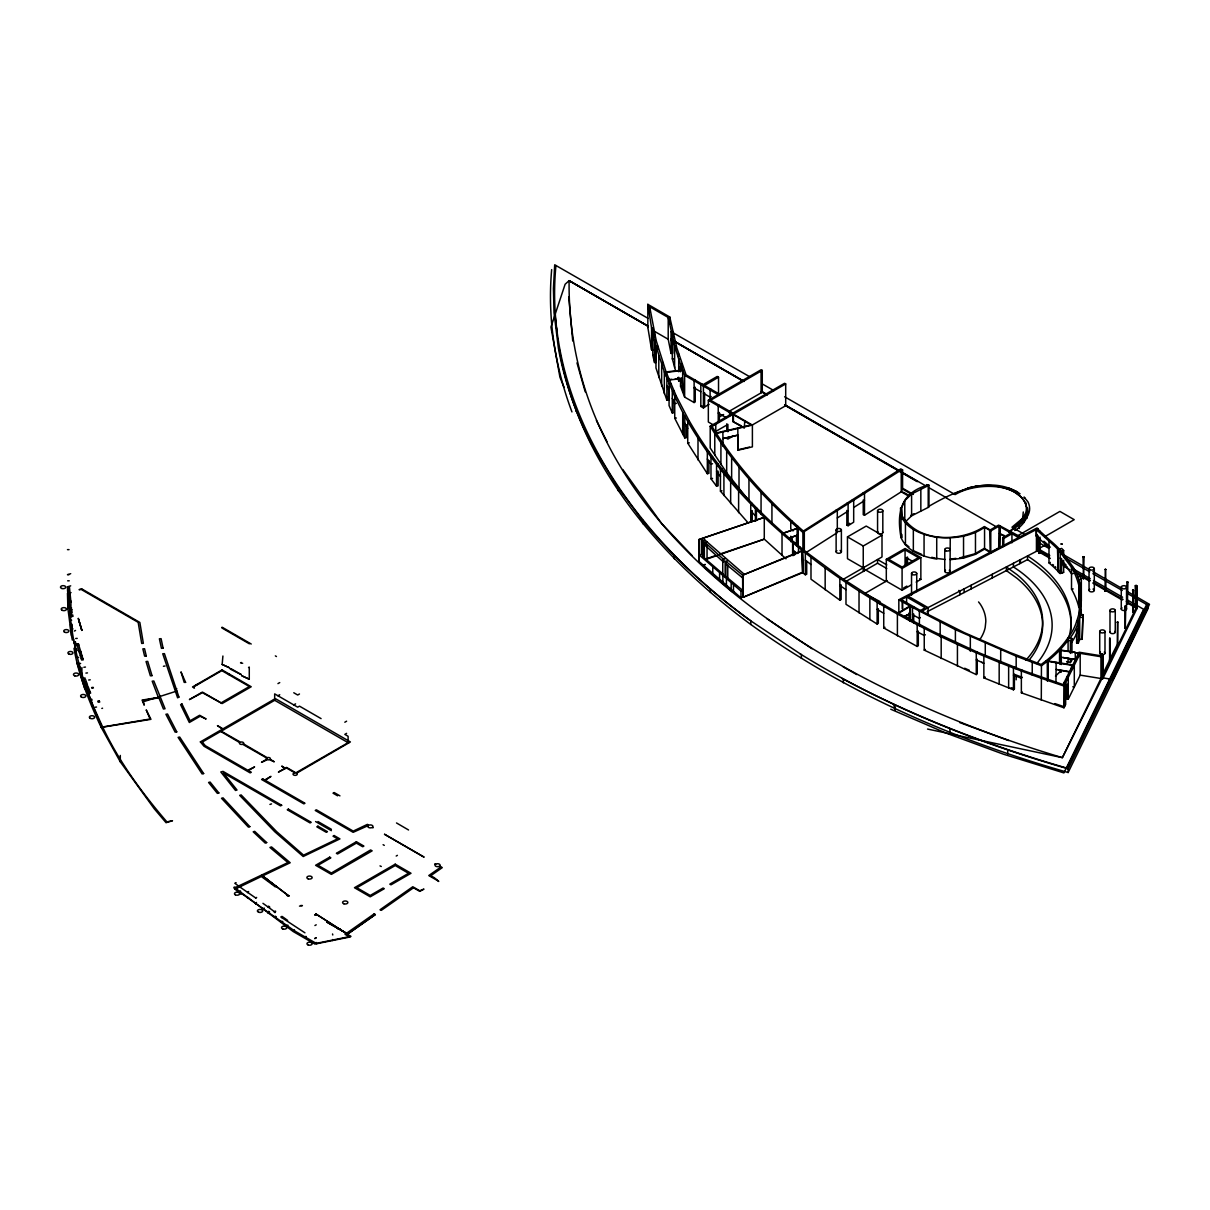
<?xml version="1.0" encoding="UTF-8"?>
<svg xmlns="http://www.w3.org/2000/svg" width="1210" height="1210" viewBox="0 0 1210 1210"><rect width="100%" height="100%" fill="white"/><g stroke="black" fill="none" stroke-linecap="round" stroke-linejoin="round"><path stroke-width="1.5" d="M800.566 573.026L743.031 597.317L802.684 572.663L802.26 550.52L742.607 575.173L725.909 561.38L725.909 576.505L742.743 590.435L740.974 591.161L699.319 555.057L701.422 554.331L703.479 556.298L702.707 556.57L702.707 541.445L705.4 540.492L744.422 574.432M802.684 572.663L802.26 550.52L802.684 572.663L802.684 550.883L742.607 575.173L742.743 597.09L740.974 597.816L698.926 561.364L698.926 539.569L764.281 517.366C848.407 597.195 954.675 649.8 1063.968 686.01L1080.182 653.355L1102.718 657.015L1103.157 656.138L1079.093 652.22L1072.786 665.001M1102.325 677.781L1062.38 757.657C845.881 693.285 565.872 541.747 569.108 280.659L648.242 326.201M551.669 269.618C547.328 317.837 554.951 366.69 571.952 411.929M555.934 265.55C542.019 410.341 638.411 540.159 750.775 620.79L750.775 624.466C846.168 693.254 955.476 740.293 1068.158 772.509L1147.912 608.902L1147.912 605.242L1127.115 593.308M1023.282 511.966L1022.753 517.517L1019.954 522.841M1027.018 518.409C1032.584 481.383 977.045 480.93 955.144 494.618L784.64 396.774M1027.547 507.897C1029.12 517.623 1022.843 525.881 1014.736 530.509M1117.647 621.91L1117.511 644.31L1117.616 621.91M1118.025 622.288L1116.951 622.227M300.761 905.488L302.409 905.609L299.49 906.124M1083.026 556.827L1084.054 556.736L1083.525 578.834L1083.01 556.736L1084.054 556.736M1083.026 578.607L1084.054 578.531M1104.957 591.206L1105.486 569.108L1106.016 591.206L1104.957 591.206L1106.016 591.206M1106 569.502L1104.957 569.411M1126.888 582.146L1127.917 582.07L1127.387 604.153L1126.858 582.07L1127.917 582.07M1124.816 606.407L1125.799 606.255L1125.27 628.353L1124.74 606.255L1125.799 606.255M1126.888 603.926L1127.917 603.851M1124.771 628.126L1125.799 628.05M1079.592 614.71L1078.791 591.766L1080.469 585.186A181.031 104.514 0 0 0 1079.169 580.603L1077.52 576.051A181.031 104.514 0 0 0 1073.179 567.112L1061.427 551.231L1064.785 557.598M1076.628 629.412L1076.628 643.07L1078.276 643.266A176.736 102.033 0 0 0 1079.547 639.515L1082.179 639.243L1082.935 614.665L1080.439 614.468M1082.179 639.243L1082.935 614.665M900.467 507.988L901.027 515.823C907.061 529.738 922.882 534.956 936.721 537.285L936.721 559.065C922.882 556.751 907.061 551.518 901.027 537.618C896.383 512.087 900.936 492.818 927.465 485.18L926.497 484.62L928.978 485.24L928.978 507.035L911.599 515.838L904.778 522.417L904.778 500.637L911.599 494.043L928.978 485.24M901.51 515.339L901.51 508.079L904.778 500.637M1102.87 674L1109.6 660.206L1109.6 638.426M1117.344 644.295L1109.373 660.131L1110.281 659.904L1109.888 637.821M1102.945 676.087L1136.114 608.025L1136.114 586.245M1065.662 689.791L1068.248 684.527L1066.781 684.285L1066.781 698.957L1068.248 699.198L1080.182 675.135L1102.718 678.795L1137.234 607.995L1137.234 586.2L1136.145 585.247L1135.267 585.746L1135.267 607.541L1136.145 607.027L1136.976 608.524L1127.1 602.822M1146.657 604.471L1066.918 768.093C989.22 745.768 913.414 716.577 842.084 678.386M1068.158 772.509L1068.158 768.849L1147.912 605.242M1072.786 686.796L1074.298 687.008L1074.298 665.228L1056.133 662.278L1055.937 682.637M1056.133 669.402L1069.7 672.079M1075.282 661.93L1075.282 652.856L1078.715 652.976M1059.552 662.974L1059.552 650.269L1075.478 652.447L1059.915 649.891L1059.915 664.411M1072.574 665.424L1063.106 684.618L1022.299 670.234L977.241 652.054L932.396 631.151L898.561 613.273L910.374 606.331L955.401 629.669L1016.173 656.168L1041.447 665.772L1047.421 661.295L1072.574 665.424L1072.574 669.054M1063.968 707.789L1065.662 704.462L1065.662 682.667L1064.195 682.425L1063.968 707.789L1021.361 692.816L1021.361 671.036L1022.299 670.234M1071.621 664.834L1071.425 670.582M1102.325 656.002L1101.886 678.659M1136.976 608.524L1137.234 586.2M1008.959 532.022L1024.22 518.772L1027.018 513.448M919.388 625.752L919.388 611.307L920.553 610.596L964.007 632.497L1009.473 652.311L1041.16 664.502L1046.242 660.66A182.498 105.361 0 0 0 1066.6 639.788L1068.158 637.579A118.217 68.244 0 0 0 1076.628 621.29A179.352 103.546 0 0 0 1079.653 610.052L1078.791 585.322A179.352 103.546 0 0 0 1071.515 567.324L1058.145 549.642L1058.145 571.438L1060.021 573.449L1063.65 572.315L1063.65 560.351M1070.411 653.415L1070.411 640.71L1071.954 638.502L1068.158 637.579M1066.6 661.583L1070.411 662.49L1071.954 660.282M1133.513 590.435L1132.545 590.208L1133.513 590.435L1133.059 612.381L1132.923 590.571M1040.071 553.333L1039.087 553.182L1040.071 553.333L1039.995 537.058M919.388 611.307L925.151 607.677L906.592 596.953L901.208 599.752L903.598 601.143M920.311 617.584L919.388 618.431L912.491 614.65L913.686 613.954L913.686 623.12M647.547 325.853L569.108 280.659L565.115 284.259L550.928 327.033L559.928 377.233L564.042 387.321M1014.388 667.224L1013.451 668.026L1013.451 689.806L983.851 677.857L983.851 656.077L984.864 655.306M1014.388 674.348L1013.451 675.15L1021.361 678.16L1022.299 677.358L1014.388 674.348L1014.388 689.004L1013.451 689.806M1021.361 692.816L1022.299 692.014M316.218 924.818L314.918 925.529M316.218 937.871L314.918 938.582M977.241 652.054L976.273 652.795L976.273 674.59L924.243 650.118L924.243 628.323L925.363 627.597M976.273 674.59L977.241 673.834L977.241 659.178M1133.437 612.29L1132.802 612.336M1013.224 527.953L1019.304 523.552L1019.304 528.513M1008.686 532.082C1018.366 525.73 1034.263 516.791 1028.364 502.725C1028.666 502.029 1021.588 494.814 1024.84 497.809M236.086 887.732L234.044 887.187L293.138 931.503L314.918 944.087L349.735 937.039L350.991 936.389L347.3 934.271L375.266 914.594L373.996 913.989L346.317 933.424L315.795 913.898L346.317 933.424M345.848 933.757L345.016 934.332L349.735 937.039M347.3 934.271L375.327 914.624L373.996 913.989M925.363 634.736L924.243 635.447L917.18 631.802L918.314 631.076L918.314 645.747L917.18 646.458L883.739 627.945L883.739 606.165L884.964 605.484L898.032 612.971L909.844 606.044L909.844 620.564M924.243 650.118L925.363 649.392M751.985 425.179L785.698 405.713L785.698 383.933L784.579 383.283L710.209 426.223C734.863 466.531 767.17 501.711 802.911 532.43L901.238 470.04L902.584 469.949L902.584 488.22L913.368 494.436M837.305 517.956L848.104 511.074M853.685 507.504L864.5 500.607M852.445 499.73L853.685 500.38L853.685 522.175L848.104 525.73L846.849 525.08L849.647 523.295M805.905 552.667L837.305 532.627M863.244 499.957L863.244 514.628L864.5 515.279L901.238 491.82L901.238 470.04M917.21 481.64L784.579 405.078L785.698 405.713M918.314 623.952L917.18 624.678L917.18 646.458M695.236 380.121L694.116 380.772L694.116 402.552L695.236 401.917L695.236 387.245M222.912 656.017L222.156 664.426L229.492 667.799L222.156 664.426M701.936 383.993L700.817 384.644L700.817 406.424L703.418 407.936L704.538 407.286L704.538 392.63L703.418 393.265L710.119 397.137L711.238 396.487M653.264 349.735L651.585 349.856L647.849 327.502L647.834 304.33L669.765 317.005L676.859 347.966L686.07 374.828L703.04 384.644L717.258 376.431L718.528 377.157L703.418 386.141L703.418 407.936M711.238 389.363L710.119 390.013L710.119 400.797M241.289 662.445L240.548 662.883L242.681 663.261M713.991 425.285L708.334 422.018L708.334 400.238L718.074 394.611L684.633 375.297L682.773 370.517L666.226 372.317L666.226 375.947M728.496 411.687L762.27 392.191L762.27 370.411L710.588 400.253L732.897 413.124M248.534 667.496L249.275 667.058L249.275 679.218L241.94 675.83L249.275 679.218M700.817 406.424L701.936 405.789M704.311 392.63L704.311 407.15L709.045 404.427M719.345 405.305L718.226 405.955L718.226 422.245M718.725 417.329L723.61 414.516M730.734 411.884L729.615 412.519L729.615 416.089M785.698 383.933L712.04 426.464L716.154 433.029L751.123 424.952L732.897 414.41L732.897 421.549L744.286 428.113L744.8 420.687M277.952 683.62L279.737 682.591M732.897 421.549L741.548 425.935M277.952 695.765L279.737 694.737M200.376 741.896L202.282 742.078L205.292 745.693L247.823 770.241L254.584 766.928L248.337 770.543L251.317 772.252L250.198 772.903L203.991 746.222L200.376 741.896L222.474 729.131L217.437 725.622L224.122 729.479M223.003 728.828L275.351 698.609L350.401 741.942L296.571 773.25A2.102 1.21 0 0 1 296.284 775.171A2.102 1.21 0 0 1 293.153 774.521A2.102 1.21 0 0 1 295.059 772.933L286.513 768.002M202.282 742.078L274.67 700.288L274.67 693.875L297.69 707.169L299.475 706.141L321.089 718.619M732.716 436.296L727.906 439.079L726.786 438.443M299.475 693.98L297.69 695.024L293.773 692.755M293.773 704.901L295.573 703.872M344.82 722.234L346.604 721.19M285.257 768.138L286.513 767.397L295.89 772.812L348.102 742.683L348.102 736.27L344.82 734.379L346.604 733.351M287.042 767.7L278.406 772.086L284.728 768.441L281.733 766.096L285.772 768.441M901.843 470.387L901.843 488.643L902.584 488.22M239.716 886.28L240.487 885.826L239.716 886.885L255.537 897.88L256.641 897.487L255.718 898.017M239.958 886.446L240.73 886.007M240.73 886.612L239.958 887.066L234.8 883.27L236.086 882.65M863.244 567.792L847.469 558.687L847.469 536.892L866.224 526.063L881.999 535.168L881.999 556.963L843.204 579.363M239.716 892.299L240.487 890.923M239.958 892.481L240.73 892.042M247.536 892.012L248.383 891.528M247.748 892.163L248.595 891.679M247.536 892.617L248.383 892.133M247.536 898.047L248.383 897.548M247.748 898.198L248.595 897.714M847.469 536.892L863.244 545.997L881.999 535.168M262.948 903.326L267.697 906.744L268.726 906.139M269.603 907.379L267.697 906.744M268.726 911.296L267.697 912.839M269.603 911.932L268.499 913.429M846.289 581.239L877.537 563.21L886.764 568.534M911.463 584.808L902.085 590.223L886.31 581.118L886.31 559.322L905.065 548.493L920.855 557.598L920.855 579.393L916.167 582.101M905.065 549.869L888.7 559.322L902.085 567.051L918.466 557.598L905.065 549.869L905.065 566.204M282.051 916.363L280.826 916.983L304.935 932.819M281.627 917.573L282.792 916.908L287.647 920.417M906.335 565.055L906.335 557.719L907.53 557.039L907.53 564.374M280.826 921.536L282.792 921.445M396.199 856.045L397.394 855.349M886.31 559.322L902.085 568.428L920.855 557.598M887.202 580.588L864.726 593.565L880.063 601.567M936.721 537.285C953.147 538.979 970.692 536.907 984.562 527.303L990.793 530.903L998.976 526.184L1010.879 533.05M884.964 605.484L878.324 601.567L877.129 602.247L877.129 624.042L878.324 623.347L878.324 608.69M903.688 587.924L906.88 586.079M976.47 552.864L984.305 548.342L990.188 551.745L989.674 530.252L998.598 525.11L1020.196 536.711L1036.985 527.983L1038.104 528.634L908.166 596.152L928.13 607.677L928.13 614.937M1002.697 546.86L1002.697 537.784L1011.62 532.627M950.258 559.701L963.538 558.082L975.472 554.346L984.562 549.098L990.793 552.698L999.974 547.691L999.974 525.896L999.233 548.115M1002.697 537.784L1003.816 538.42L1011.938 533.731L1018.608 537.588L898.833 599.767L898.833 612.472M314.721 938.476L315.991 937.75M902.418 608.963L902.418 601.839L903.673 601.098L921.869 611.292L928.13 607.677M1016.612 536.408L1059.915 511.406L1074.208 519.665L1044.805 536.635M913.686 606.83L912.491 607.526L912.491 621.985M904.702 616.132L910.101 613.606L910.101 620.942M903.598 617.372L910.101 613.606M1036.592 550.005L1037.711 550.641M978.542 601.93L980.221 604.077A84.624 48.854 0 0 1 985.817 621.592L985.182 627.551A84.624 48.854 0 0 1 980.16 639.107M883.739 627.945L884.964 627.279M910.782 515.445L914.11 513.675M927.117 608.086L1037.212 550.928L1050.295 558.476M927.117 611.746L1027.517 559.625L1027.517 555.965A169.869 98.07 0 0 1 1068.445 638.744M269.603 906.774L268.499 907.318L274.957 912.068M878.324 601.567L841.131 577.73L839.846 578.35L839.846 600.145L841.131 599.51L841.131 584.853L839.846 585.474L845.987 589.648M847.272 581.889L845.987 582.509L845.987 604.304L877.129 624.042M261.889 876.252L290.203 862.745L271.524 846.909L269.936 847.469L287.92 862.579L234.044 888.14L241.062 894.19M929.098 506.188C955.386 490.836 991.323 474.532 1020.045 493.816M953.903 493.861L969.981 487.403L979.192 485.8A40.202 23.202 0 0 1 1014.615 492.243L1020.559 496.614A40.202 23.202 0 0 1 1025.762 512.692L1022.964 518.016L1011.968 527.197L1025.49 534.941M275.562 911.069L274.368 911.629L274.957 912.673M274.368 912.234L275.608 911.765M274.368 916.787L275.562 916.227M274.957 917.21L276.152 916.651M235.285 889.047L261.33 876.524L275.124 886.643C277.952 886.038 272.961 885.175 275.033 886.628M287.965 925.181L286.452 925.65M1039.254 552.955L1039.254 538.435M841.131 577.73L806.707 552.425L805.346 553L805.346 574.78L806.707 574.205L806.707 561.38M812.303 556.842L810.987 557.386L810.987 579.182L839.846 600.145M806.707 552.425L799.886 546.965L798.509 547.525L798.509 552.864M725.909 576.505L722.748 574.735L722.748 559.61L725.365 558.596M722.748 559.61L725.153 561.667L727.77 560.654M722.748 574.735L723.504 574.432L702.707 556.57M796.482 526.849L797.889 526.32L803.349 531.054L900.754 468.905L902.584 469.949M797.995 528.165L783.535 533.096L797.995 528.165L797.995 546.33M788.693 538.284L795.56 535.697M789.086 538.647L797.284 535.062M797.889 526.32L792.187 521.223L790.765 521.737L790.765 528.861L793.049 530.918M1058.206 571.498L1057.479 548.962A179.685 103.742 0 0 0 1048.994 541.112L1036.168 529.451L1036.168 535.879L1037.514 535.395M1050.341 547.041L1048.994 547.54L1036.168 535.879M1048.994 541.112L1048.994 562.892L1050.341 562.393M702.707 541.445L704.341 543.003L707.048 542.05M799.886 546.965L794.516 542.534L793.034 543.063L793.034 555.677M698.926 539.569L764.281 517.366L764.281 539.146L786.001 558.808M698.926 561.364L699.319 539.932M705.944 558.914L714.732 555.874M719.995 554.044L764.281 539.146L706.655 559.171M269.936 804.438L271.524 803.894M1037.53 528.967L1050.341 540.613A180.94 104.468 0 0 1 1059.521 549.174L1061.684 548.417L1063.65 550.535L1063.65 555.33M1063.65 572.315L1060.187 573.404L1060.187 551.624L1061.563 551.14L1059.521 549.174M756.825 508.23L755.433 508.684C729.403 482.488 706.216 453.372 687.734 421.352L689.337 421.05C716.29 467.771 753.18 508.155 794.516 542.534M752.227 503.451L750.76 503.92L750.76 522.039M142.84 701.921L155.213 697.958M158.54 696.899L176.902 691.031M196.141 684.875L198.47 684.119M228.539 674.514L229.492 674.197M102.638 726.968L101.126 727.225L120.304 761.846L154.23 808.749L166.072 822.709L172.501 820.728L166.889 821.877C142.024 792.913 119.109 761.801 102.744 727.18L150.963 719.315L146.213 709.892L150.085 719.012L101.126 727.225C89.253 702.042 78.71 675.906 74.007 648.363L75.398 648.273L75.398 641.86L74.022 641.95L74.264 643.221L74.007 641.95M974.912 553.772L959.591 557.946M102.547 708.213L101.837 708.44M1060.187 551.624L1063.65 550.535M70.694 573.691L67.473 574.674L69.046 574.674M69.197 591.69L67.609 591.478L67.473 586.82L70.694 585.837M721.992 468.996L720.449 469.389L720.449 491.184L748.324 523.098M720.449 491.184L721.992 490.791M967.153 488.432L977.529 485.785M718.105 464.02L716.562 464.413L716.562 486.193L718.105 485.8L718.105 471.144L716.562 471.537L720.449 476.513M712.539 456.609L710.981 456.972L710.981 478.767L716.562 486.193M712.539 463.733L710.981 464.111L707.336 459.044M710.981 478.767L712.539 478.389M708.909 451.557L707.336 451.92L707.336 473.715L708.909 473.337L708.909 460.511M724.503 438.232L737.798 435.146L738.055 450.196L752.393 446.853L752.393 425.073L716.411 433.422C737.419 466.016 763.57 495.011 792.111 521.147L792.187 521.223M737.798 449.817L749.459 447.11M316.188 942.439L316.218 943.376L349.145 936.706M332.78 939.535L332.493 940.533M687.734 421.352L687.734 443.132L689.337 442.845M175.163 688.974L176.766 688.671M647.834 304.33L651.585 328.061L655.971 346.166L664.335 371.893L674.741 396.487L674.741 418.267L684.799 437.929L686.403 437.642L686.403 424.816M676.36 396.23L674.741 396.487L682.712 412.323L687.688 421.352L689.292 421.065L676.36 396.23L666.226 372.317M676.36 403.353L674.741 403.611L672.291 398.317M674.741 418.267L676.36 418.025M163.426 666.271L165.059 666.014M673.925 390.951L672.291 391.193L672.291 412.973L673.925 412.731L673.925 399.905M91.899 688.157L93.427 687.93M95.015 707.26L96.543 707.033M91.612 687.552L93.155 687.341M91.612 706.111L93.155 705.899L102.547 726.771M101.216 727.391L101.958 727.286C82.9 685.132 69.484 639.772 69.046 593.233M668.525 378.246L666.876 378.473L666.876 400.253L668.525 400.041L668.525 387.215M670.703 383.57L669.069 383.797L669.069 405.577L672.291 412.973M85.91 673.093L87.468 672.896M88.693 680.02L90.236 679.808M90.236 692.09L88.693 692.286L86.349 686.372L87.906 686.161L90.644 693.118L89.101 693.315M1073.179 573.525L1071.515 573.737L1060.187 558.022M1077.853 576.913L1080.318 576.595L1081.332 579.363L1081.332 601.158M1071.515 567.324L1071.515 589.104L1073.179 588.907M950.304 559.096L955.87 558.4M680.534 378.942L680.534 386.277L682.107 386.081M680.277 358.946L678.719 359.113L674.62 345.727L668.207 317.474L649.679 306.765L649.679 312.225M677.691 377.565L678.719 380.908L680.277 380.726M694.116 402.552L684.633 397.077L682.773 392.297L682.637 370.094L666.09 371.909L656.198 340.615L649.679 306.765M668.207 379.668L671.716 379.274M675.24 378.896L682.274 378.125L682.773 392.297M668.343 380.076L682.41 378.548M682.274 378.125L682.637 391.889L680.534 386.277M79.058 651.449L80.616 651.283L80.994 652.538L79.437 652.704M79.058 663.594L79.437 664.85L79.043 663.594L80.616 663.443M81.856 630.395L78.317 618.461L81.856 630.395L78.59 619.747M78.438 644.083L76.865 644.249L81.66 660.025L83.248 659.858L78.408 643.947L76.911 644.053L77.183 645.323L78.68 645.217L78.408 643.947M80.314 655.563L81.887 655.412M81.267 658.724L82.855 658.573M83.868 667.27L85.456 667.058M76.865 662.808L93.155 705.884M83.49 678.144L85.063 677.978M1081.332 579.363L1078.836 579.62L1078.836 583.25M1081.332 614.952L1080.469 585.186L1078.791 585.322L1078.791 607.102L1080.469 606.966M656.198 340.615L654.534 340.751L654.534 362.531L656.198 362.395L656.198 349.569M673.94 336.94L672.321 337.061L672.321 358.856L675.649 370.865M673.94 344.063L672.321 344.185L671.036 338.77M668.207 317.474L668.207 339.254L671.036 353.426L672.715 353.305L672.715 342.309M672.321 358.856L673.94 358.735M654.444 336.94L654.444 333.37L652.78 333.491L652.78 355.286L654.444 355.165M75.716 638.487L77.228 638.381M76.926 649.135L75.444 649.241L75.716 650.647L77.228 650.526M77.183 657.469L78.68 657.363M71.451 616.465L72.993 616.374L72.721 614.937L71.193 615.028L71.451 616.858L70.059 608.146L71.647 608.086M72.993 628.913L71.451 629.003L71.451 635.416L72.313 640.014L73.84 639.924M68.365 593.944L69.893 593.883L70.059 595.093M68.516 595.169L70.044 595.093M70.936 602.247L70.77 600.916L69.212 600.992L67.821 586.956L69.424 586.941L70.936 602.247L70.936 614.393L69.363 614.468M70.24 609.628L71.829 609.568M70.558 612.305L72.146 612.925L71.708 609.568M70.059 620.307L70.24 621.789L70.059 620.307L71.647 620.231M234.8 888.7L294.393 930.777L316.808 943.709M67.654 580.815L69.227 580.8M67.473 549.642L69.046 549.642M67.473 586.82L69.046 586.82M75.534 630.47L74.264 631.076M937.054 558.491L945.176 559.474M1082.179 617.463L1079.698 617.206L1079.698 638.986M1076.628 621.29L1078.276 621.486A176.736 102.033 0 0 0 1079.547 617.72L1080.56 613.939A176.736 102.033 0 0 0 1081.332 610.142L1079.653 610.052L1079.653 614.861M1075.282 652.856L1078.518 653.385L1078.518 657.015M1063.076 657.529L1075.478 659.571L1061.306 657.242L1061.306 664.562M1046.242 660.66L1056.133 662.278M1057.858 669.69L1069.897 671.686M1066.781 677.161L1068.248 677.403L1068.248 699.198M1059.552 672.049L1061.306 671.898L1058.992 672.654A183.633 106.011 0 0 1 1055.498 676.087M927.541 729.055L1062.38 757.657L1100.949 678.508L1100.949 656.727M931.745 557.311L935.285 558.097M1133.195 589.996L1133.316 611.806M1066.6 639.788L1070.411 640.71M800.143 653.854C883.164 705.264 974.534 741.851 1068.158 768.849M1054.863 703.585L1063.106 706.398M959.681 722.552L1008.626 740.55M1011.076 687.703L1014.388 689.004M1017.489 491.88L1009.019 488.174M976.273 659.919L983.851 663.201M890.757 709.226L945.66 732.927L1003.483 754.208L1063.908 772.918L1143.647 609.311L1127.463 600.024M981.703 662.324L982.671 662.762M964.672 668.238L969.391 670.34M914.14 551.019L921.657 554.377M380.016 865.891L381.286 866.496M836.049 510.181L837.305 510.832L837.305 528.967M863.244 492.833L864.5 493.483L864.5 515.279M846.849 503.299L848.104 503.95L848.104 525.73M843.234 666.861L856.771 674.56M647.94 318.291L554.694 264.778L553.424 288.645L554.014 312.513L558.4 348.223A916.167 528.952 0 0 0 592.265 445.416L617.085 486.39L641.451 519.256A916.167 528.952 0 0 0 749.534 620.034L801.383 654.61L801.383 658.27M671.913 332.1L750.336 377.096M761.771 383.661L773.931 390.588M1038.104 542.231L1049.025 548.448M1065.254 557.81L1089.696 571.801M1092.932 573.691L1122.245 590.465M1038.437 548.932L1049.766 555.435M1062.713 562.862L1065.949 564.722M1072.423 568.443L1090.24 578.652M1093.477 580.513L1122.608 597.241M674.288 341.175L744.271 381.437M762.179 391.753L767.049 394.551M784.957 404.851L925.816 485.891M929.038 487.751L946.719 497.93M762.27 370.411L761.135 369.746L719.194 393.961L704.311 385.37M1037.212 529.148L1038.588 529.935M1135.267 585.746L1136.976 586.729M1049.236 546.436L1046.015 544.561L1036.985 549.779L1049.539 557.023M1062.183 553.908L1089.666 569.774M1092.902 571.634L1122.003 588.453A2.632 1.512 0 0 0 1126.449 587.591A2.632 1.512 0 0 0 1123.213 585.731A2.632 1.512 0 0 0 1122.033 588.272M1126.858 591.251L1149.5 604.319L1112.852 679.491L1103.157 677.918L1103.157 656.138M1062.607 564.571L1067.522 567.399M1074.056 571.18L1090.391 580.618M1093.659 582.494L1123.077 599.479M1126.344 601.37L1136.145 607.027M675.316 341.87L743.953 381.407M761.937 391.768L766.837 394.581M784.806 404.942L917.558 481.414M946.432 498.066L996.344 526.819M569.108 280.659L647.834 326.125L647.849 327.502M674.394 341.447L743.167 381.165M761.135 391.541L767.049 394.959M1063.363 566.023L1069.897 569.804M1074.798 572.633L1089.514 581.118M1092.781 583.008L1122.199 599.994M652.765 330.345L668.207 339.254M1004.345 535.546L999.233 533.459L1005.056 536.817M990.188 529.965L984.305 526.562C960.12 542.352 918.163 542.912 902.07 515.747L901.51 508.079M901.843 488.643L911.085 493.983M998.598 546.89L999.974 547.691M903.507 492.273L908.15 494.95M901.238 491.82L908.952 496.281M694.116 387.896L700.817 391.768M752.393 425.073L733.411 414.123L733.411 421.246M708.334 400.238L731.778 413.775M718.226 413.079L726.363 417.768M714.656 423.651L715.775 424.302L715.775 431.425L727.906 424.423L727.906 431.758M906.335 557.719L912.4 561.228M958.804 590.419L959.908 591.07L959.908 594.73M919.66 578.698L920.855 579.393M886.764 564.873L877.537 559.534L877.537 563.21M864.137 569.078L885.659 581.511M898.833 599.767L909.844 606.044M275.351 655.88L276.455 656.531M222.05 627.188L251.226 644.023M221.838 627.914L249.366 643.811M273.566 699.637L348.616 742.985M339.934 795.862L334.141 792.535L333.022 793.17L337.59 795.802M221.203 731.158L240.518 742.154A2.102 1.21 0 0 1 243.059 742.35A2.102 1.21 0 0 1 243.391 743.817L267.213 757.717M220.689 731.46L239.746 742.607A2.102 1.21 0 0 0 240.079 744.074A2.102 1.21 0 0 0 242.62 744.271L266.699 758.02M383.101 844.686L384.296 845.382M317.988 821.56L331.374 829.289M315.598 821.56L331.374 830.665M396.502 822.951L408.556 829.984M877.129 609.371L883.739 613.288M766.732 618.522L812.076 648.772M256.459 902.433L255.718 904.052M264.188 908.029L262.948 909.36M805.346 560.124L810.987 564.51M558.99 347.285C578.047 462.538 659.284 556.978 750.775 624.466M802.26 572.315L805.346 574.78M906.396 544.787L908.982 546.86M793.034 550.187L797.148 553.53M725.909 564.102L742.607 577.911M705.248 567.913L732.806 592.295M1043.928 541.218L1049.07 545.876M723.504 559.307L705.173 542.7L705.173 545.438L723.504 562.045M703.358 538.526L705.4 540.492M1058.145 571.438L1060.187 573.404M755.433 521.298L755.433 508.684L764.281 517.366M755.433 515.808L750.76 511.043L752.227 510.575L752.227 521.57M692.044 555.496L661.704 523.582L622.772 469.495M1060.021 573.449L1057.479 570.742A179.685 103.742 0 0 0 1048.994 562.892M71.042 592.628L67.473 593.233L67.896 608.585L71.451 635.416M710.209 426.223L710.209 448.018L726.681 472.717L748.96 500.849L748.96 479.069M737.798 428.022L738.055 450.196M737.798 435.146L722.839 438.61M722.839 431.486L723.111 446.324M687.734 443.132L707.336 473.715M332.538 933.969L332.78 934.982M684.799 423.273L687.688 428.476M596.394 420.46L606.981 441.605M91.627 699.108L92.096 700.151M666.876 385.597L669.069 390.921M667.375 397.077L668.525 400.041M657.635 349.584L657.635 346.015L655.971 346.166L655.971 367.961L666.876 400.253M682.637 370.094L678.719 359.113L678.719 371.742M678.719 366.237L680.534 371.606L680.534 364.482L682.107 364.301L682.107 367.855M666.453 371.863L666.589 375.478M1026.655 508.835L1027.547 511.558M78.59 663.322L81.887 673.97L81.887 667.557M80.329 674.121L84.776 688.792L83.868 679.415L85.456 679.264L87.468 685.042L85.91 685.238L84.776 682.38L86.349 682.228L86.349 688.626M576.973 362.864L585.216 391.828M654.534 347.875L655.971 353.29M652.78 355.286L654.534 362.531M651.585 335.185L652.78 340.615M893.766 704.402L895.022 710.119M75.398 641.86L75.534 649.029M555.254 316.929L555.919 322.284M556.57 327.653L557.235 333.007M557.886 338.361L558.324 341.931M572.723 340.978L568.776 297.01M67.957 602.625L67.896 608.585M1078.791 591.766L1080.243 605.938M901.843 534.457L902.07 537.527M1080.469 591.569L1080.969 605.847M1081.15 611.216L1081.271 614.786M902.478 601.793L902.554 608.963M1126.525 587.198L1126.525 608.993M1121.277 587.198L1121.277 608.993M1115.257 610.354L1115.257 632.134M1109.994 610.354L1109.994 632.134M1104.987 631.408A2.632 1.512 0 0 1 1101.04 632.724A2.632 1.512 0 0 1 1101.04 630.092A2.632 1.512 0 0 1 1104.987 631.408L1104.987 653.188M1102.718 657.015L1102.718 678.795M1099.724 631.408L1099.724 653.188M1094.309 568.594L1094.309 590.389M1089.045 568.594L1089.045 590.389M1080.469 585.186L1080.469 605.257M1080.182 653.355L1080.182 675.135M1078.276 643.266L1078.276 621.486A102.472 59.154 0 0 1 1070.063 638.033M1071.954 638.502L1071.954 653.022M1070.411 658.86L1070.411 662.49M1068.082 651.04L1068.082 640.15A183.633 106.011 0 0 1 1060.656 649.12L1058.992 650.859A183.633 106.011 0 0 1 1047.875 660.917L1047.875 679.082M1068.082 658.3L1068.082 661.93A183.633 106.011 0 0 1 1066.706 663.761M1064.482 685.057L1064.482 706.852M1061.563 558.4L1061.563 572.935M1061.109 650.526L1061.109 663.14M1047.633 660.887L1047.633 679.037M1047.421 661.295L1047.421 681.29M1041.447 665.772L1041.296 700.091M1038.104 535.894L1038.104 550.429L1036.441 551.337L1036.441 529.557M1037.212 534.593L1037.212 550.928M1032.236 662.354L1032.236 675.074M1025.778 502.437L1025.778 506.098M1024.22 518.772L1024.22 522.433M1020.469 559.625L1020.469 563.285M1019.728 560.018L1019.728 563.678M1016.173 656.168L1016.173 668.903M1016.173 676.163L1016.173 679.808M1013.435 563.285L1013.435 566.945A150.917 87.135 0 0 1 1036.743 663.534M1011.938 533.731L1011.938 542.806M1008.641 666.15L1008.641 687.945M1007.748 750.139L1007.748 753.8M1003.816 538.42L1003.816 545.68M1000.7 649.906L1000.7 662.641M999.173 662.399L999.173 684.179M998.976 526.184L998.976 547.964M992.291 574.251L992.291 577.911M990.793 530.903L990.793 552.698M985.273 643.342L985.273 656.077M984.562 527.303L984.562 549.098M975.472 532.551L975.472 554.346M971.161 585.216L971.161 588.892M970.329 636.672L970.329 651.222M964.128 588.877L964.128 592.537M963.538 536.302L963.538 558.082M957.428 644.416L957.428 666.196M955.401 629.669L955.401 642.404M950.258 537.921L950.016 571.332M949.926 728.859L949.926 732.519M944.753 549.491L944.753 571.271M941.183 636.762L941.183 658.542M940.17 622.167L940.17 636.717M928.206 485.603L928.206 507.398M924.062 534.442L924.062 556.222M920.84 489.142L920.84 510.938M916.726 573.434L916.726 591.584M913.338 529.632L913.338 551.412M911.599 494.043L911.599 515.838M911.538 573.434L911.538 595.214M910.374 606.331L910.374 620.866M909.587 613.319L909.587 620.639M909.179 612.789L909.179 620.125M906.592 596.953L906.592 602.398M906.592 615.119L906.592 618.749M905.443 523.249L905.443 545.029M901.949 469.586L901.949 491.381M902.07 515.747L902.07 519.377M902.085 568.428L902.085 590.223M901.027 515.823L901.027 537.618M897.397 614.045L897.397 635.84M895.022 705.158L895.022 708.818M882.816 510.741A2.617 1.512 0 0 1 878.853 512.027A2.617 1.512 0 0 1 878.899 509.395A2.617 1.512 0 0 1 882.816 510.741L882.816 532.521M879.322 601.99L879.322 603.805M877.568 510.696L877.568 532.491M869.869 597.846L869.869 619.626M864.137 567.278L864.137 570.938M863.244 545.997L863.244 571.453M859.024 591.055L859.024 612.835M846.849 510.423L846.849 525.08M843.325 679.143L843.325 682.803M841.389 529.98L841.389 551.775M836.125 529.98L836.125 551.775M825.159 567.989L825.159 589.769M804.317 531.886L804.317 551.851M802.911 532.43L802.911 550.58M797.587 527.817L797.677 546.406M797.284 527.923L797.284 546.058M796.482 535.818L796.482 544.984M794.516 551.503L794.516 555.163M792.626 542.685L792.626 555.39M792.111 537.482L792.187 541.173M790.765 536.196L790.765 541.687M782.023 533.625L782.023 555.405M771.935 503.783L771.935 523.748M761.075 371.092L761.075 392.872M761.06 492.53L761.06 514.311M756.432 509.682L756.432 520.572M743.031 575.521L743.031 597.317M740.974 591.161L740.974 597.816M739.008 467.09L739.008 488.87M738.614 490.897L738.614 512.692M733.472 585.368L733.472 592.038M731.642 457.622L731.642 479.402M731.173 583.598L731.173 590.253M730.659 481.822L730.659 503.602M727.77 565.115L727.77 578.985M726.786 423.772L726.786 431.108M726.681 450.937L726.681 472.717M726.423 579.348L726.423 586.003M725.153 561.667L725.153 576.792M723.913 473.715L723.913 495.51M722.884 576.172L722.884 582.842M720.918 442.754L720.918 464.549M719.587 573.222L719.587 579.892M719.345 412.428L719.345 421.594M718.528 377.157L718.528 395.322M714.777 433.498L714.777 455.278M712.766 567.112L712.766 573.767M710.436 588.786L710.436 592.446M707.048 544.772L707.048 560.366M704.341 543.003L704.341 558.128M703.524 557.341L703.479 541.173L701.422 539.206L701.422 554.331M698.004 438.141L698.004 459.936M684.633 375.297L684.633 397.077M684.799 416.149L684.799 437.929M682.924 412.731L682.924 434.511M682.712 412.323L682.712 434.103M680.277 367.901L680.277 371.576M678.719 377.233L678.719 380.908M678.432 353.229L678.432 356.859M674.62 345.727L674.62 367.522M674.333 555.133L674.333 558.793M672.715 335.079L672.715 331.525L671.036 331.646L671.036 353.426M669.765 317.005L669.765 324.265M664.335 371.893L664.335 393.689M662.49 361.866L662.49 365.496M661.658 364.452L661.658 386.232M658.8 355.755L658.8 377.535M653.264 331.51L653.264 327.94L651.585 328.061L651.585 349.856M642.707 520.013L642.707 523.673M618.325 487.146L618.325 490.821M576.217 407.861L576.217 411.521M564.889 372.665L564.889 376.325M294.393 929.824L294.393 930.777M263.205 908.589L263.205 909.542M120.304 755.433L120.304 761.846M72.146 630.788L72.146 624.375L70.558 624.451L70.558 630.864M949.275 570.243A2.632 1.528 0 0 1 949.215 572.39A2.632 1.528 0 0 1 945.494 572.36A2.632 1.528 0 0 1 945.554 570.212M882.468 531.765A2.617 1.512 0 0 1 881.47 533.822A2.617 1.512 0 0 1 877.9 533.247M877.643 532.884A2.617 1.512 0 0 1 877.931 531.735M840.073 550.459A2.632 1.512 0 0 1 840.92 552.637A2.632 1.512 0 0 1 837.063 552.94A2.632 1.512 0 0 1 836.897 550.701M1077.581 640.287A179.352 103.546 0 0 1 1076.628 643.07M1071.515 589.104A179.352 103.546 0 0 1 1078.791 607.102M1078.276 627.899A102.472 59.154 0 0 1 1071.062 643.13M1052.776 564.495A180.94 104.468 0 0 1 1053.562 565.191M1055.105 566.613A180.94 104.468 0 0 1 1055.876 567.324M1058.81 570.228A180.94 104.468 0 0 1 1059.521 570.954M1104.216 652.114A2.632 1.512 0 0 1 1104.216 654.262A2.632 1.512 0 0 1 1100.495 654.262A2.632 1.512 0 0 1 1100.495 652.114M1114.894 631.378A2.632 1.512 0 0 1 1112.958 633.647A2.632 1.512 0 0 1 1110.084 631.741M1125.769 607.919A2.632 1.512 0 0 1 1125.769 610.067A2.632 1.512 0 0 1 1122.033 610.067A2.632 1.512 0 0 1 1122.033 607.919M1092.993 589.073A2.632 1.512 0 0 1 1093.825 591.251A2.632 1.512 0 0 1 1089.983 591.539A2.632 1.512 0 0 1 1089.817 589.315M1027.517 559.625A169.869 98.07 0 0 1 1070.79 630.939M1025.702 660.312A141.449 81.675 0 0 0 1016.899 574.553L1006.387 566.945L1006.387 570.606L1016.899 578.214A141.434 81.66 0 0 1 1029.135 660.04M287.224 895.597L288.872 895.718L287.224 895.597M314.645 914.76L316.294 914.881L314.645 914.76M326.806 921.914L328.47 922.05L326.897 921.793M338.089 928.811L339.753 928.947L338.089 928.811M1039.118 531.311L1040.146 531.387L1039.163 531.235M1061.064 543.986L1062.108 544.061L1061.064 543.986M1101.478 653.96L1102.507 654.035L1101.539 653.884M984.849 677.086L983.851 677.857L984.864 677.086M266.926 757.853L266.593 758.095A2.027 1.18 0 0 0 266.593 759.275L261.511 762.33L267.349 759.698A2.027 1.18 0 0 0 269.376 759.698L274.292 761.801L270.117 759.275A2.027 1.18 0 0 0 269.8 757.853A2.027 1.18 0 0 0 267.349 757.672L266.926 757.853M368.339 825.538L368.158 825.674A2.541 1.467 0 0 0 368.566 827.443A2.541 1.467 0 0 0 371.636 827.67L373.164 827.716L372.559 827.141A2.541 1.467 0 0 0 372.166 825.371A2.541 1.467 0 0 0 369.095 825.129L367.386 824.373L353.244 831.104L316.37 809.808L315.25 810.458L353.138 832.329L368.339 825.538M435.539 864.333L435.358 864.469A2.541 1.467 0 0 0 435.766 866.239A2.541 1.467 0 0 0 438.822 866.466L440.606 867.267L428.764 875.556L438.322 881.061C440.425 883.224 434.118 876.418 430.442 875.919L442.27 867.63L439.759 865.936A2.541 1.467 0 0 0 439.351 864.167A2.541 1.467 0 0 0 436.281 863.925L434.783 863.895L435.539 864.333M413.517 887.777L381.286 910.374L380.016 909.769L412.791 886.748L419.689 890.741L423.954 889.093L419.794 891.392L413.517 887.777M185.584 682.364L184.207 682.38L180.986 671.868L185.584 682.364M222.05 669.901L192.511 686.962L194.447 688.082L193.555 686.962L221.838 670.642L249.366 686.539L221.082 702.859L202.403 692.075L189.41 699.577L202.403 692.68L222.111 703.57L251.226 686.751L222.05 669.901M178.914 697.081L177.613 697.822L162.745 653.763L164.424 653.642L178.914 697.081M231.034 668.676L230.278 669.115L241.289 674.605L231.034 668.676M181.908 703.917L180.608 704.674L189.335 722.491L200.149 716.244L206.124 719.012L199.62 715.261L190.091 720.767L181.908 703.917M262.706 778.832L261.587 779.482L303.861 803.879L304.98 803.243L265.232 780.299L270.964 776.381L264.718 779.996L262.706 778.832M281.673 805.255L280.554 805.905L223.29 772.842L237.024 790.039L235.496 790.448L220.795 771.95L223.033 771.39L281.673 805.255M288.373 809.127L287.254 809.762L310.108 822.951L311.227 822.316L288.373 809.127M317.927 826.188L316.808 826.823L326.337 832.329L327.441 831.678L317.927 826.188M334.141 835.55L333.022 836.201L337.59 838.832L303.574 855.152L276.682 831.663L241.138 794.94L239.671 795.363L274.761 831.724L303.196 856.514L339.934 838.893L334.141 835.55M329.664 857.164L315.598 865.286L331.374 874.391L372.166 850.842L370.608 849.949L331.374 873.015L317.988 865.286L330.859 857.845L329.664 857.164M356.39 841.736L336.365 853.292L337.56 853.988L356.39 843.113L362.713 846.758L363.907 846.077L356.39 841.736M384.553 834.295L423.908 857.028L384.553 834.295M395.231 864.167L354.454 887.716L370.23 896.822L384.296 888.7L383.101 888.019L370.23 895.445L356.829 887.716L395.231 865.543L408.556 873.317L389.802 884.147L390.996 884.828L411.022 873.272L395.231 864.167M305.933 936.479L304.663 937.221L305.933 936.479M266.684 842.584L265.262 843.113L253.192 831.815L254.66 831.33L266.684 842.584M705.127 564.51L704.356 564.783L705.127 564.51M249.835 826.642L248.398 827.111L221.506 798.282L223.033 797.859L249.835 826.642M81.69 588.862L79.058 589.678L81.267 589.482L138.167 622.333L141.691 643.433L143.355 643.312L139.846 622.439L81.69 588.862M218.874 792.943L217.361 793.367L208.574 782.462L210.101 782.068L218.874 792.943M203.658 773.568L202.115 773.946L178.097 737.359L179.7 737.056L203.658 773.568M176.766 731.868L175.163 732.156L165.906 714.278L167.54 714.021L176.766 731.868M158.389 697.444L142.069 700.091L144.217 705.173L142.962 700.393L158.903 697.792L163.426 709L165.059 708.742L153.836 681.003L152.188 681.185L158.389 697.444M99.265 700.953L97.753 701.18L98.222 702.223L99.749 701.997L99.265 700.953M152.021 675.634L150.373 675.815L146.047 661.537L147.726 661.386L152.021 675.634M146.274 655.986L144.61 656.138L142.856 648.862L144.55 648.741L146.274 655.986M163.108 648.227L161.444 648.348L159.402 638.789L161.081 638.668L163.108 648.227M345.848 932.925L326.791 922.08L345.848 932.925M275.865 886.491L261.889 875.435L288.782 895.944L261.889 875.435L275.865 886.491M912.295 574.493A2.601 1.497 0 0 0 916.635 573.812A2.601 1.497 0 0 0 913.459 571.982A2.601 1.497 0 0 0 912.295 574.493M946.023 550.822A2.632 1.528 0 0 0 950.016 549.537A2.632 1.528 0 0 0 946.099 548.175A2.632 1.528 0 0 0 946.023 550.822M836.897 531.054A2.632 1.512 0 0 0 841.298 530.373A2.632 1.512 0 0 0 838.076 528.513A2.632 1.512 0 0 0 836.897 531.054M61.816 588.483A2.632 1.512 0 0 0 65.763 587.168A2.632 1.512 0 0 0 61.816 585.852A2.632 1.512 0 0 0 61.816 588.483M343.912 903.809A2.632 1.512 0 0 0 347.86 902.494A2.632 1.512 0 0 0 343.912 901.178A2.632 1.512 0 0 0 343.912 903.809M308.187 944.995A2.601 1.512 0 0 0 312.165 943.77A2.601 1.512 0 0 0 308.338 942.378A2.601 1.512 0 0 0 308.187 944.995M282.822 928.978A2.632 1.528 0 0 0 286.785 927.662A2.632 1.528 0 0 0 282.822 926.346A2.632 1.528 0 0 0 282.822 928.978M258.728 912.264A2.632 1.512 0 0 0 262.676 910.948A2.632 1.512 0 0 0 258.728 909.633A2.632 1.512 0 0 0 258.728 912.264M235.269 894.78A2.647 1.528 0 0 0 239.671 894.069A2.647 1.528 0 0 0 236.404 892.224A2.647 1.528 0 0 0 235.269 894.78M308.202 878.884A2.632 1.512 0 0 0 312.15 877.568A2.632 1.512 0 0 0 308.202 876.252A2.632 1.512 0 0 0 308.202 878.884M62.088 610.264A2.632 1.512 0 0 0 66.429 609.477A2.632 1.512 0 0 0 63.071 607.692A2.632 1.512 0 0 0 62.088 610.264M64.553 632.18A2.586 1.497 0 0 0 68.819 631.393A2.586 1.497 0 0 0 65.491 629.654A2.586 1.497 0 0 0 64.553 632.18M69.197 654.186A2.526 1.452 0 0 0 72.978 652.916A2.526 1.452 0 0 0 69.197 651.661A2.526 1.452 0 0 0 69.197 654.186M74.778 675.861A2.647 1.528 0 0 0 78.756 674.56A2.647 1.528 0 0 0 74.823 673.214A2.647 1.528 0 0 0 74.778 675.861M81.418 697.081A2.617 1.512 0 0 0 85.789 696.355A2.617 1.512 0 0 0 82.522 694.525A2.617 1.512 0 0 0 81.418 697.081M90.145 718.301A2.632 1.512 0 0 0 94.546 717.621A2.632 1.512 0 0 0 91.325 715.76A2.632 1.512 0 0 0 90.145 718.301M1110.765 611.428A2.632 1.512 0 0 0 1115.166 610.747A2.632 1.512 0 0 0 1111.945 608.887A2.632 1.512 0 0 0 1110.765 611.428M1089.817 569.668A2.632 1.512 0 0 0 1094.218 568.987A2.632 1.512 0 0 0 1090.996 567.127A2.632 1.512 0 0 0 1089.817 569.668"/></g></svg>
